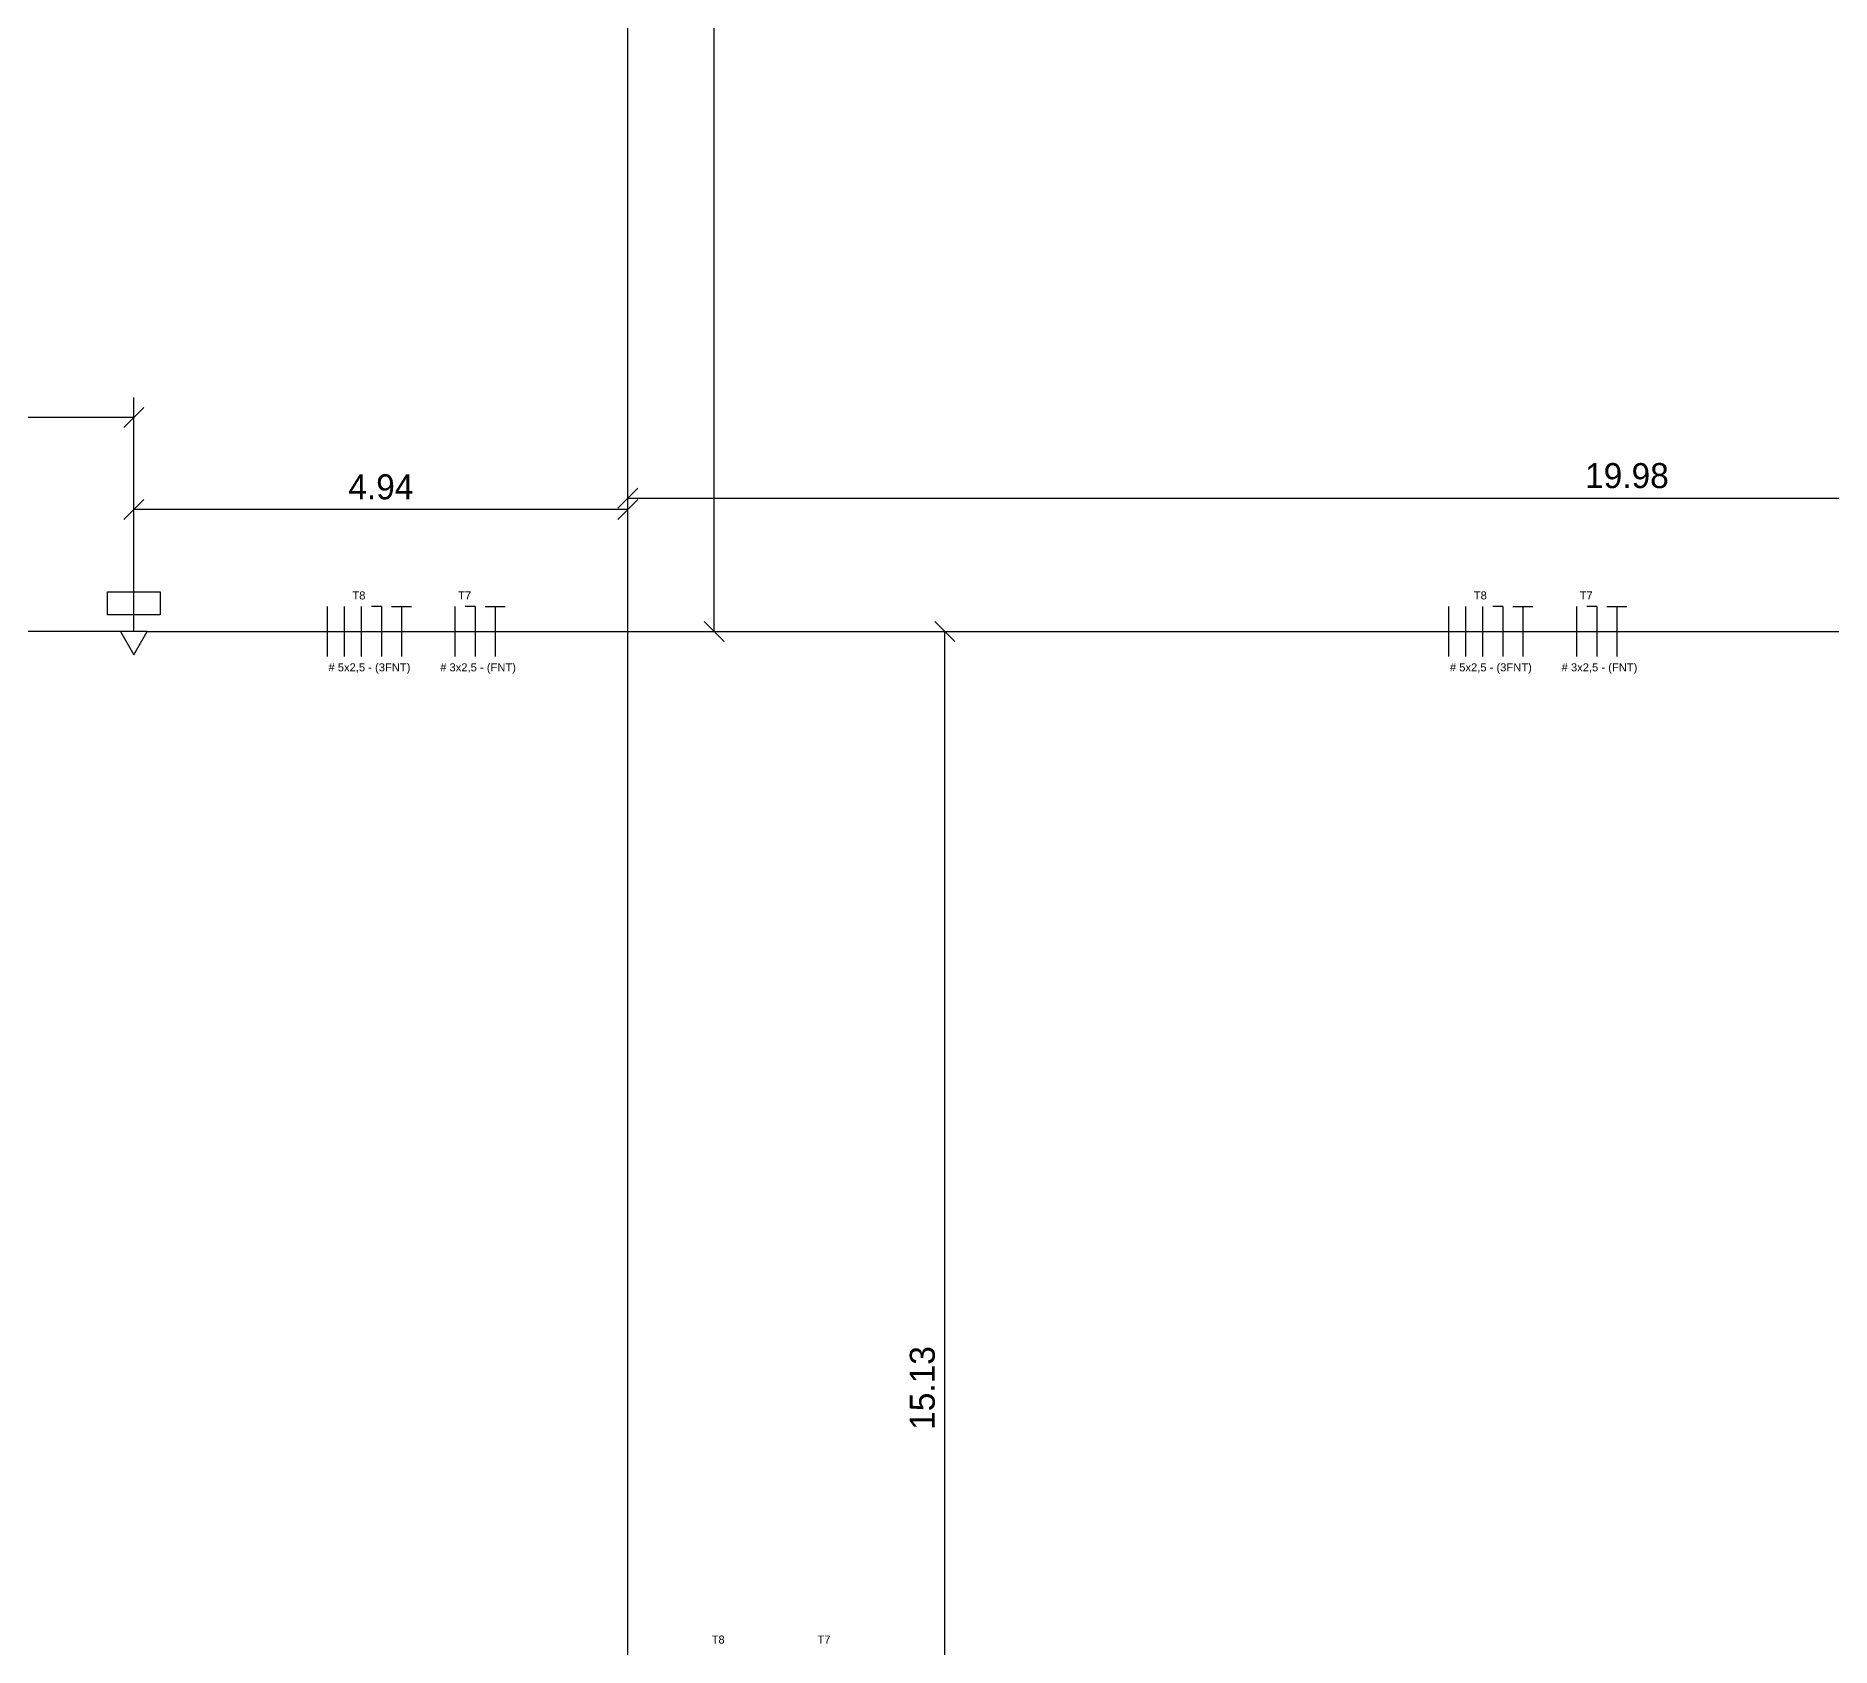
# Model space of a CAD drawing. Extents: x 196 to 330, y 12 to 148.
# Drawn here: x 292.33 to 310.28, y 107.53 to 123.63 of the extents above; entities that cross this region are included whole.
import ezdxf

# ---------------------------------------------------------------- set-up
doc = ezdxf.new("R2010")
doc.units = 0
doc.header["$MEASUREMENT"] = 0
doc.layers.get('0').update_dxf_attribs({"linetype": 'CONTINUOUS'})
doc.layers.get('DEFPOINTS').update_dxf_attribs({"linetype": 'CONTINUOUS'})
for name, color, linetype in [('_ARQ', 5, 'CONTINUOUS'), ('_ELT-Eletroduto', 7, 'CONTINUOUS'), ('_ELT-PONTO', 2, 'CONTINUOUS'), ('ELET_FIAÇÃO', 1, 'CONTINUOUS'), ('ELT_FIAÇÃO_TEXTO', 255, 'CONTINUOUS')]:
    doc.layers.add(name, color=color, linetype=linetype)
doc.styles.add('ARIAL', font='arial.ttf')
doc.dimstyles.new('LUMINOTECNICO', dxfattribs={"dimscale": 0, "dimtxt": 0.25, "dimasz": 0.2, "dimexe": 0.2, "dimexo": 0.1, "dimgap": 0.1, "dimtad": 1, "dimdsep": 46, "dimtxsty": 'Standard', "dimblk1": 'OBLIQUE', "dimblk2": 'OBLIQUE', "dimsah": 1, "dimcen": 0.2, "dimadec": 1, "dimazin": 0, "dimtfac": 1, "dimtmove": 0, "dimatfit": 3, "dimldrblk": 'OBLIQUE', "dimfxl": 1, "dimtolj": 1, "dimtzin": 0, "dimarcsym": 0})

# ---------------------------------------------------------------- blocks, each defined once
blk = doc.blocks.new('_OBLIQUE')
at = {"color": 0, "linetype": 'ByBlock'}
blk.add_line((-0.5, -0.5), (0.5, 0.5), dxfattribs=at)
blk = doc.blocks.new('*D39')
at = {"layer": '_ELT-Eletroduto', "color": 0, "linetype": 'Continuous', "lineweight": -2, "transparency": 16777216}
for p, q in [((298.35, 117.681), (301.622, 117.681)), ((301.422, 102.554), (301.422, 117.681)), ((298.35, 102.554), (301.622, 102.554))]:
    blk.add_line(p, q, dxfattribs=at)
at = {"layer": 'DEFPOINTS', "color": 0, "linetype": 'Continuous', "transparency": 16777216}
for p in [(298.25, 117.681), (301.422, 117.681), (298.25, 102.554)]:
    blk.add_point(p, dxfattribs=at)
at = {"layer": '_ELT-Eletroduto', "color": 0, "linetype": 'Continuous', "lineweight": -2, "transparency": 16777216, "xscale": 0.2, "yscale": 0.2, "zscale": 0.2}
for p, rotation in [((301.422, 117.681), 90), ((301.422, 102.554), 270)]:
    blk.add_blockref('_OBLIQUE', p, dxfattribs=dict(at, rotation=rotation))
at = {"layer": '_ELT-Eletroduto', "color": 0, "linetype": 'Continuous', "transparency": 16777216, "insert": (301.197, 110.118), "char_height": 0.25, "attachment_point": 5, "rotation": 90}
blk.add_mtext('\\A1;15.13', dxfattribs=at)
blk = doc.blocks.new('*D40')
at = {"layer": '_ELT-Eletroduto', "color": 0, "linetype": 'Continuous', "lineweight": -2, "transparency": 16777216}
for p, q in [((298.25, 117.781), (298.25, 119.212)), ((318.229, 117.781), (318.229, 119.212)), ((298.25, 119.012), (318.229, 119.012))]:
    blk.add_line(p, q, dxfattribs=at)
at = {"layer": 'DEFPOINTS', "color": 0, "linetype": 'Continuous', "transparency": 16777216}
for p in [(318.229, 119.012), (298.25, 117.681), (318.229, 117.681)]:
    blk.add_point(p, dxfattribs=at)
at = {"layer": '_ELT-Eletroduto', "color": 0, "linetype": 'Continuous', "lineweight": -2, "transparency": 16777216, "xscale": 0.2, "yscale": 0.2, "zscale": 0.2, "rotation": 180}
blk.add_blockref('_OBLIQUE', (298.25, 119.012), dxfattribs=at)
at = {"layer": '_ELT-Eletroduto', "color": 0, "linetype": 'Continuous', "lineweight": -2, "transparency": 16777216, "xscale": 0.2, "yscale": 0.2, "zscale": 0.2}
blk.add_blockref('_OBLIQUE', (318.229, 119.012), dxfattribs=at)
at = {"layer": '_ELT-Eletroduto', "color": 0, "linetype": 'Continuous', "transparency": 16777216, "insert": (308.24, 119.237), "char_height": 0.25, "attachment_point": 5}
blk.add_mtext('\\A1;19.98', dxfattribs=at)
blk = doc.blocks.new('*D41')
at = {"layer": '_ELT-Eletroduto', "color": 0, "linetype": 'Continuous', "lineweight": -2, "transparency": 16777216}
for p, q in [((293.313, 117.781), (293.313, 119.1)), ((298.25, 117.781), (298.25, 119.1)), ((298.25, 118.9), (293.313, 118.9))]:
    blk.add_line(p, q, dxfattribs=at)
at = {"layer": 'DEFPOINTS', "color": 0, "linetype": 'Continuous', "transparency": 16777216}
for p in [(293.313, 118.9), (293.313, 117.681), (298.25, 117.681)]:
    blk.add_point(p, dxfattribs=at)
at = {"layer": '_ELT-Eletroduto', "color": 0, "linetype": 'Continuous', "lineweight": -2, "transparency": 16777216, "xscale": 0.2, "yscale": 0.2, "zscale": 0.2, "rotation": 180}
blk.add_blockref('_OBLIQUE', (293.313, 118.9), dxfattribs=at)
at = {"layer": '_ELT-Eletroduto', "color": 0, "linetype": 'Continuous', "lineweight": -2, "transparency": 16777216, "xscale": 0.2, "yscale": 0.2, "zscale": 0.2}
blk.add_blockref('_OBLIQUE', (298.25, 118.9), dxfattribs=at)
at = {"layer": '_ELT-Eletroduto', "color": 0, "linetype": 'Continuous', "transparency": 16777216, "insert": (295.782, 119.125), "char_height": 0.25, "attachment_point": 5}
blk.add_mtext('\\A1;4.94', dxfattribs=at)
blk = doc.blocks.new('*D42')
at = {"layer": '_ELT-Eletroduto', "color": 0, "linetype": 'Continuous', "lineweight": -2, "transparency": 16777216}
for p, q in [((274.854, 117.781), (274.854, 120.019)), ((293.313, 117.781), (293.313, 120.019)), ((293.313, 119.819), (274.854, 119.819))]:
    blk.add_line(p, q, dxfattribs=at)
at = {"layer": 'DEFPOINTS', "color": 0, "linetype": 'Continuous', "transparency": 16777216}
for p in [(274.854, 119.819), (274.854, 117.681), (293.313, 117.681)]:
    blk.add_point(p, dxfattribs=at)
at = {"layer": '_ELT-Eletroduto', "color": 0, "linetype": 'Continuous', "lineweight": -2, "transparency": 16777216, "xscale": 0.2, "yscale": 0.2, "zscale": 0.2, "rotation": 180}
blk.add_blockref('_OBLIQUE', (274.854, 119.819), dxfattribs=at)
at = {"layer": '_ELT-Eletroduto', "color": 0, "linetype": 'Continuous', "lineweight": -2, "transparency": 16777216, "xscale": 0.2, "yscale": 0.2, "zscale": 0.2}
blk.add_blockref('_OBLIQUE', (293.313, 119.819), dxfattribs=at)
at = {"layer": '_ELT-Eletroduto', "color": 0, "linetype": 'Continuous', "transparency": 16777216, "insert": (284.083, 120.044), "char_height": 0.25, "attachment_point": 5}
blk.add_mtext('\\A1;18.46', dxfattribs=at)
blk = doc.blocks.new('*D43')
at = {"layer": '_ELT-Eletroduto', "color": 0, "linetype": 'Continuous', "lineweight": -2, "transparency": 16777216}
for p, q in [((298.35, 133.368), (299.313, 133.368)), ((299.113, 117.681), (299.113, 133.368)), ((298.35, 117.681), (299.313, 117.681))]:
    blk.add_line(p, q, dxfattribs=at)
at = {"layer": 'DEFPOINTS', "color": 0, "linetype": 'Continuous', "transparency": 16777216}
for p in [(298.25, 133.368), (299.113, 133.368), (298.25, 117.681)]:
    blk.add_point(p, dxfattribs=at)
at = {"layer": '_ELT-Eletroduto', "color": 0, "linetype": 'Continuous', "lineweight": -2, "transparency": 16777216, "xscale": 0.2, "yscale": 0.2, "zscale": 0.2}
for p, rotation in [((299.113, 133.368), 90), ((299.113, 117.681), 270)]:
    blk.add_blockref('_OBLIQUE', p, dxfattribs=dict(at, rotation=rotation))
at = {"layer": '_ELT-Eletroduto', "color": 0, "linetype": 'Continuous', "transparency": 16777216, "insert": (298.888, 125.524), "char_height": 0.25, "attachment_point": 5, "rotation": 90}
blk.add_mtext('\\A1;15.69', dxfattribs=at)

msp = doc.modelspace()

# ---------------------------------------------------------------- linework, layer by layer
at = {"layer": '_ARQ'}
msp.add_lwpolyline([(293.05, 118.076), (293.575, 118.076), (293.575, 117.847), (293.05, 117.847)], close=True, dxfattribs=at)
at = {"layer": '_ELT-Eletroduto', "linetype": 'Continuous'}
for p, q in [((298.25, 95.245), (298.25, 133.368)), ((293.178, 117.681), (275.253, 117.681)), ((293.447, 117.681), (298.25, 117.681)), ((298.25, 117.681), (317.83, 117.681))]:
    msp.add_line(p, q, dxfattribs=at)
at = {"layer": '_ELT-PONTO'}
for p, q in [((293.313, 117.681), (293.313, 117.847)), ((293.178, 117.681), (293.313, 117.448)), ((293.447, 117.681), (293.178, 117.681)), ((293.313, 117.448), (293.447, 117.681))]:
    msp.add_line(p, q, dxfattribs=at)
at = {"layer": 'ELET_FIAÇÃO', "linetype": 'Continuous'}
for p, q in [((295.247, 117.431), (295.247, 117.931)), ((295.417, 117.431), (295.417, 117.931)), ((295.587, 117.431), (295.587, 117.931)), ((295.787, 117.931), (295.687, 117.931)), ((295.787, 117.931), (295.787, 117.431)), ((295.887, 117.931), (296.087, 117.931)), ((295.987, 117.931), (295.987, 117.431)), ((296.526, 117.431), (296.526, 117.931)), ((296.726, 117.931), (296.626, 117.931)), ((296.726, 117.931), (296.726, 117.431)), ((296.826, 117.931), (297.026, 117.931)), ((296.926, 117.931), (296.926, 117.431)), ((306.459, 117.431), (306.459, 117.931)), ((306.629, 117.431), (306.629, 117.931)), ((306.799, 117.431), (306.799, 117.931)), ((306.999, 117.931), (306.899, 117.931)), ((306.999, 117.931), (306.999, 117.431)), ((307.099, 117.931), (307.299, 117.931)), ((307.199, 117.931), (307.199, 117.431)), ((307.738, 117.431), (307.738, 117.931)), ((307.938, 117.931), (307.838, 117.931)), ((307.938, 117.931), (307.938, 117.431)), ((308.038, 117.931), (308.238, 117.931)), ((308.138, 117.931), (308.138, 117.431))]:
    msp.add_line(p, q, dxfattribs=at)

# ---------------------------------------------------------------- texts
at = {"layer": 'ELT_FIAÇÃO_TEXTO', "linetype": 'Continuous', "char_height": 0.08, "attachment_point": 1, "style": 'ARIAL'}
for s, width, insert in [('T8', 0.13359, (295.497, 118.081)), ('T7', 0.13359, (296.554, 118.081)), ('T8', 0.13359, (306.709, 118.081)), ('T7', 0.13359, (307.767, 118.081)), ('# 5x2,5 - (3FNT)', 0.84197, (295.258, 117.362)), ('# 3x2,5 - (FNT)', 0.84197, (296.375, 117.362)), ('# 5x2,5 - (3FNT)', 0.84197, (306.47, 117.362)), ('# 3x2,5 - (FNT)', 0.84197, (307.587, 117.362)), ('T8', 0.13359, (299.089, 107.643)), ('T7', 0.13359, (300.147, 107.643))]:
    msp.add_mtext_dynamic_manual_height_columns(s, width=width, gutter_width=12.5, heights=[0.111], dxfattribs=dict(at, insert=insert))

# ---------------------------------------------------------------- dimensions: what is measured, and where the dimension line sits
at = {"layer": '_ELT-Eletroduto', "linetype": 'Continuous'}
for base, p1, p2, picture, middle in [((299.113, 133.368), (298.25, 117.681), (298.25, 133.368), '*D43', (298.888, 125.524)), ((301.422, 117.681), (298.25, 102.554), (298.25, 117.681), '*D39', (301.197, 110.118))]:
    dim = msp.add_linear_dim(base=base, p1=p1, p2=p2, angle=90, dimstyle='LUMINOTECNICO', override={"dimscale": 1}, dxfattribs=at)
    dim.commit()
    dim.dimension.update_dxf_attribs({"geometry": picture, "text_midpoint": middle})
for base, p1, p2, picture, middle in [((274.854, 119.819), (293.313, 117.681), (274.854, 117.681), '*D42', (284.083, 120.044)), ((318.229, 119.012), (298.25, 117.681), (318.229, 117.681), '*D40', (308.24, 119.237)), ((293.313, 118.9), (298.25, 117.681), (293.313, 117.681), '*D41', (295.782, 119.125))]:
    dim = msp.add_linear_dim(base=base, p1=p1, p2=p2, dimstyle='LUMINOTECNICO', override={"dimscale": 1}, dxfattribs=at)
    dim.commit()
    dim.dimension.update_dxf_attribs({"geometry": picture, "text_midpoint": middle})

doc.saveas('drawing.dxf')
